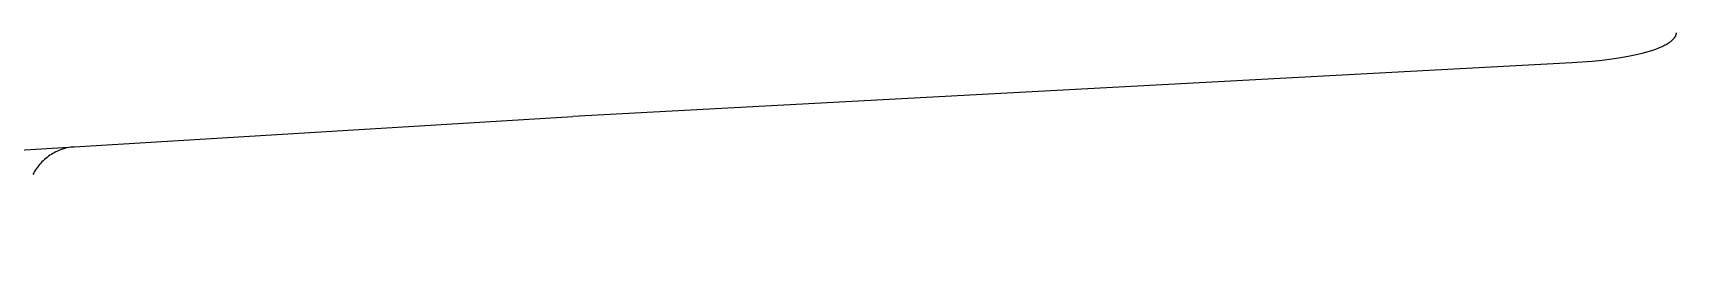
# Model space of a CAD drawing. Header units: millimetres. Extents: x 430 to 4403, y -1522 to 1254.
# Drawn here: x 1449.2 to 1628.1, y -416.1 to -392.8 of the extents above; entities that cross this region are included whole.
import ezdxf

# ---------------------------------------------------------------- set-up
doc = ezdxf.new("R2010")
doc.units = ezdxf.units.MM
doc.header["$MEASUREMENT"] = 0
doc.layers.add('Domyślny', color=7, linetype='Continuous', true_color=0x000000)
doc.layers.add('Utwórz2D linie widoczne', color=7, linetype='Continuous', true_color=0x000000)

msp = doc.modelspace()

# ---------------------------------------------------------------- linework, layer by layer
at = {"layer": 'Domyślny'}
for p in [(1616.74, -396.03), (1273.05, -416.14)]:
    msp.add_line(p, (1507.98, -401.84), dxfattribs=at)
at = {"layer": 'Utwórz2D linie widoczne'}
for p, q in [((1627.6, -393.63), (1627.55, -393.66)), ((1627.63, -393.59), (1627.6, -393.63)), ((1627.67, -393.56), (1627.63, -393.59)), ((1627.71, -393.52), (1627.67, -393.56)), ((1627.74, -393.49), (1627.71, -393.52)), ((1627.78, -393.45), (1627.74, -393.49)), ((1627.81, -393.41), (1627.78, -393.45)), ((1627.84, -393.38), (1627.81, -393.41)), ((1627.86, -393.34), (1627.84, -393.38)), ((1627.89, -393.31), (1627.86, -393.34)), ((1627.92, -393.27), (1627.89, -393.31)), ((1627.94, -393.24), (1627.92, -393.27)), ((1627.96, -393.2), (1627.94, -393.24)), ((1627.98, -393.16), (1627.96, -393.2)), ((1627.99, -393.15), (1627.98, -393.16)), ((1628, -393.13), (1627.99, -393.15)), ((1628.01, -393.11), (1628, -393.13)), ((1628.02, -393.09), (1628.01, -393.11)), ((1628.03, -393.05), (1628.02, -393.07)), ((1628.02, -393.07), (1628.02, -393.09)), ((1628.04, -393.04), (1628.03, -393.05)), ((1628.05, -393), (1628.04, -393.02)), ((1628.04, -393.02), (1628.04, -393.04)), ((1628.06, -392.98), (1628.05, -393)), ((1628.07, -392.95), (1628.06, -392.96)), ((1628.06, -392.96), (1628.06, -392.98)), ((1628.08, -392.91), (1628.07, -392.93)), ((1628.07, -392.93), (1628.07, -392.95)), ((1628.09, -392.85), (1628.08, -392.87)), ((1628.08, -392.87), (1628.08, -392.89)), ((1628.08, -392.89), (1628.08, -392.91)), ((1628.1, -392.76), (1628.09, -392.78)), ((1628.09, -392.78), (1628.09, -392.8)), ((1628.09, -392.8), (1628.09, -392.82)), ((1628.09, -392.82), (1628.09, -392.84)), ((1628.09, -392.84), (1628.09, -392.85)), ((1623.05, -395.29), (1622.09, -395.46)), ((1623.94, -395.1), (1623.05, -395.29)), ((1624.36, -395), (1623.94, -395.1)), ((1624.77, -394.89), (1624.36, -395)), ((1625.15, -394.78), (1624.77, -394.89)), ((1625.52, -394.66), (1625.15, -394.78)), ((1625.86, -394.55), (1625.52, -394.66)), ((1626.18, -394.42), (1625.86, -394.55)), ((1626.33, -394.36), (1626.18, -394.42)), ((1626.48, -394.3), (1626.33, -394.36)), ((1626.62, -394.23), (1626.48, -394.3)), ((1626.75, -394.17), (1626.62, -394.23)), ((1626.88, -394.1), (1626.75, -394.17)), ((1627, -394.04), (1626.88, -394.1)), ((1627.11, -393.97), (1627, -394.04)), ((1627.22, -393.9), (1627.11, -393.97)), ((1627.33, -393.83), (1627.22, -393.9)), ((1627.37, -393.8), (1627.33, -393.83)), ((1627.42, -393.77), (1627.37, -393.8)), ((1627.47, -393.73), (1627.42, -393.77)), ((1627.51, -393.7), (1627.47, -393.73)), ((1627.55, -393.66), (1627.51, -393.7)), ((1618.95, -395.86), (1616.74, -396.03)), ((1620.03, -395.75), (1618.95, -395.86)), ((1621.08, -395.61), (1620.03, -395.75)), ((1622.09, -395.46), (1621.08, -395.61)), ((1451.02, -406.06), (1450.86, -406.17)), ((1451.18, -405.96), (1451.02, -406.06)), ((1451.34, -405.87), (1451.18, -405.96)), ((1451.5, -405.78), (1451.34, -405.87)), ((1451.67, -405.69), (1451.5, -405.78)), ((1451.84, -405.61), (1451.67, -405.69)), ((1452.01, -405.54), (1451.84, -405.61)), ((1452.18, -405.47), (1452.01, -405.54)), ((1452.36, -405.41), (1452.18, -405.47)), ((1452.54, -405.35), (1452.36, -405.41)), ((1452.72, -405.3), (1452.54, -405.35)), ((1452.9, -405.26), (1452.72, -405.3)), ((1453.09, -405.22), (1452.9, -405.26)), ((1453.27, -405.19), (1453.09, -405.22)), ((1453.46, -405.17), (1453.27, -405.19)), ((1453.64, -405.15), (1453.46, -405.17)), ((1449.35, -407.81), (1449.26, -407.97)), ((1449.45, -407.65), (1449.35, -407.81)), ((1449.55, -407.5), (1449.45, -407.65)), ((1449.66, -407.35), (1449.55, -407.5)), ((1449.78, -407.2), (1449.66, -407.35)), ((1449.9, -407.05), (1449.78, -407.2)), ((1450.02, -406.91), (1449.9, -407.05)), ((1450.15, -406.78), (1450.02, -406.91)), ((1450.29, -406.65), (1450.15, -406.78)), ((1450.43, -406.52), (1450.29, -406.65)), ((1450.57, -406.4), (1450.43, -406.52)), ((1450.71, -406.28), (1450.57, -406.4)), ((1450.86, -406.17), (1450.71, -406.28)), ((1449.26, -407.97), (1449.17, -408.14))]:
    msp.add_line(p, q, dxfattribs=at)

doc.saveas('drawing.dxf')
